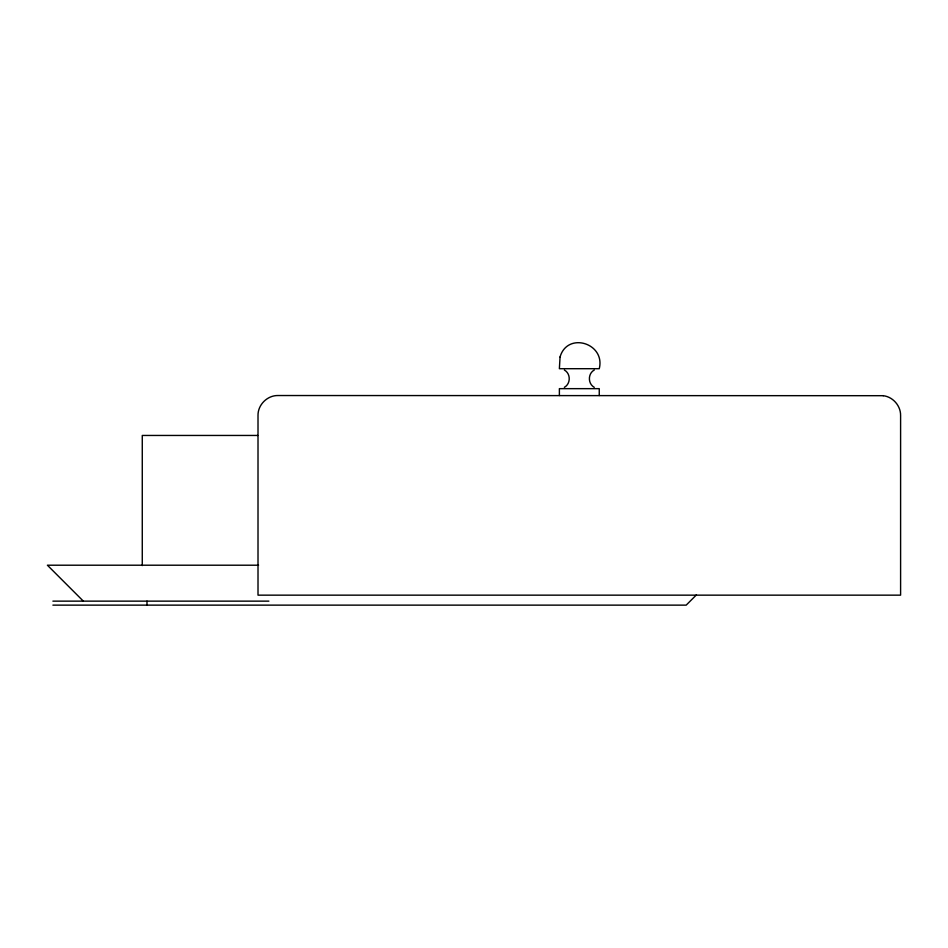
<?xml version="1.0" encoding="UTF-8"?>
<svg xmlns="http://www.w3.org/2000/svg" width="948" height="948" viewBox="0 0 948 948"><rect width="100%" height="100%" fill="white"/><g stroke="black" fill="none" stroke-linecap="round" stroke-linejoin="round"><path stroke-width="1.42" d="M696.425 594.894L686.186 605.132L52.898 605.132M564.356 387.317C570.85 383.822 570.85 373.536 564.356 370.028M594.266 370.028C587.772 373.536 587.772 383.822 594.266 387.317M883.157 395.695C892.85 396.762 900.754 405.744 900.6 415.497L900.6 595.154L258.01 595.154L258.01 415.497C257.785 404.808 267.336 395.316 278.001 395.529L883.228 395.695M257.785 435.452L142.271 435.452L142.271 565.577M258.555 565.209L47.4 565.209L83.234 601.032M52.898 601.139L268.877 601.139M599.255 395.529L599.255 388.656L559.379 388.656L559.379 395.529M146.987 601.139L146.987 605.132M560.055 356.981L559.379 368.701L599.255 368.701C605.665 343.259 567.402 331.35 560.055 356.981"/></g></svg>
